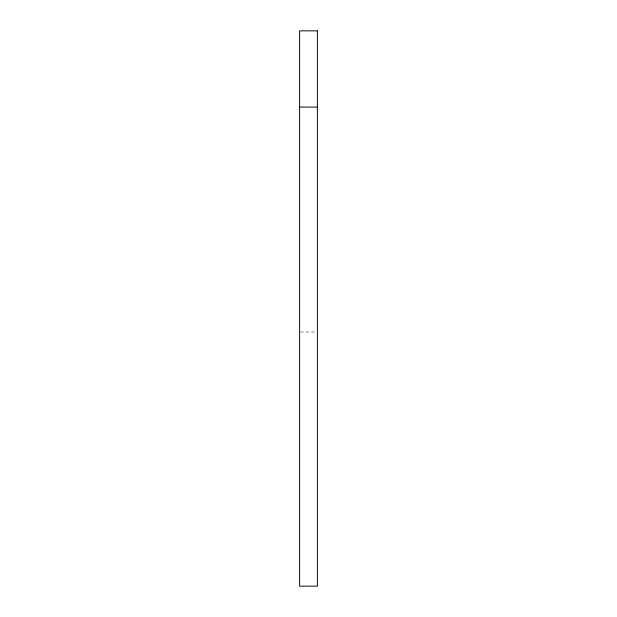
<?xml version="1.0" encoding="UTF-8"?>
<svg xmlns="http://www.w3.org/2000/svg" width="617" height="617" viewBox="0 0 617 617"><rect width="100%" height="100%" fill="white"/><g stroke="black" fill="none" stroke-linecap="round" stroke-linejoin="round"><path stroke-width="0.46" stroke-dasharray="3.08 2.31" d="M300.541 332.008L316.459 332.008"/><path stroke-width="0.93" d="M299.607 107.096L317.393 107.096M317.393 30.85L299.607 30.85L299.607 586.15L317.393 586.15L317.393 30.85"/></g></svg>
